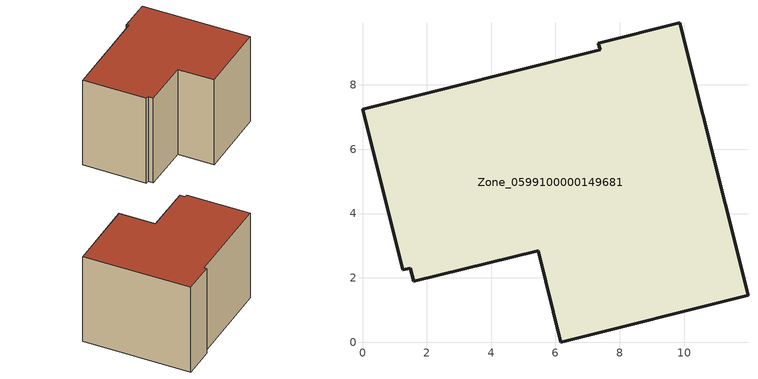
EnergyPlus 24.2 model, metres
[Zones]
Zone_0599100000149681
 floor ground (C_G): 7.39,9.1 7.34,9.3 9.86,9.93 11.99,1.46 6.17,0 5.46,2.84 1.6,1.9 1.49,2.3 1.25,2.26 0,7.25 z0
 wall outside (C_F): 7.34,9.3 7.39,9.1 0,7.25 1.25,2.26 1.49,2.3 1.6,1.9 5.46,2.84 6.17,0 11.99,1.46 9.86,9.93 7.34,9.3 z0:7.52
 roof outside (C_R): 1.49,2.3 1.6,1.9 5.46,2.84 6.17,0 11.99,1.46 9.86,9.93 7.34,9.3 7.39,9.1 0,7.25 1.25,2.26 z7.52
[BUILDING]
Pand.0599100000149681: North Axis=0; Terrain=City; Loads Convergence Tolerance Value=0.04; Temperature Convergence Tolerance Value=0.4; Solar Distribution=FullExterior; Maximum Number of Warmup Days=25; Minimum Number of Warmup Days=1
[Site:Location]
Rotterdam.The.Hague.AP_ZH_NLD Design_Conditions: Latitude=51.96; Longitude=4.45; Time Zone=1; Elevation=-4.5
[SITE:GROUNDTEMPERATURE:BUILDINGSURFACE]
18, 18, 18, 18, 18, 18, 18, 18, 18, 18, 18, 18
[MATERIAL] Thermal Absorptance=0.9; Solar Absorptance=0.7; Visible Absorptance=0.7
Name | Roughness | Thickness | Conductivity | Density | Specific Heat
G.TC.1975-1991 | MediumSmooth | 0.15 | 0.288461 | 540 | 1210
F.TC.1975-1991 | Rough | 0.3 | 0.230769 | 1920 | 840
R.TC.1975-1991 | MediumRough | 0.2 | 0.153846 | 1500 | 1000
[CONSTRUCTION]
C_G: G.TC.1975-1991
C_F: F.TC.1975-1991
C_R: R.TC.1975-1991
[ZONE]
Zone_0599100000149681: Type=1; Multiplier=1; Ceiling Height=Autocalculate; Volume=Autocalculate; Floor Area=autocalculate; Part of Total Floor Area=Yes
[ZONEINFILTRATION:DESIGNFLOWRATE]
Infil_Zone_0599100000149681: Zone or ZoneList or Space or SpaceList=Zone_0599100000149681; Schedule=AlwaysOn; Design Flow Rate Calculation Method=Flow/Area; Flow Rate per Floor Area=0.003; Constant Term Coefficient=1; Temperature Term Coefficient=0; Velocity Term Coefficient=0; Velocity Squared Term Coefficient=0
[HVACTEMPLATE:ZONE:IDEALLOADSAIRSYSTEM]
Zone_0599100000149681: Maximum Heating Supply Air Temperature=50; Minimum Cooling Supply Air Temperature=13; Maximum Heating Supply Air Humidity Ratio=0.0156; Minimum Cooling Supply Air Humidity Ratio=0.0077; Heating Limit=NoLimit; Cooling Limit=NoLimit; Dehumidification Control Type=ConstantSensibleHeatRatio; Cooling Sensible Heat Ratio=0.7; Dehumidification Setpoint=60; Humidification Control Type=None; Humidification Setpoint=30; Outdoor Air Method=None; Outdoor Air Flow Rate per Person=0.00944; Outdoor Air Flow Rate per Zone Floor Area=0; Outdoor Air Flow Rate per Zone=0; Demand Controlled Ventilation Type=None; Outdoor Air Economizer Type=NoEconomizer; Heat Recovery Type=None; Sensible Heat Recovery Effectiveness=0.7; Latent Heat Recovery Effectiveness=0.65
[ZONECONTROL:THERMOSTAT]
ThermostatControl_Zone_0599100000149681: Zone or ZoneList=Zone_0599100000149681; Control Type Schedule=DualSetpointControlType; Control 1=Thermostat_Zone_0599100000149681; Temperature Difference Between Cutout And Setpoint=0
[THERMOSTATSETPOINT:DUALSETPOINT]
Thermostat_Zone_0599100000149681: Heating Setpoint Temperature Schedule=HeatingSetpoint_Zone_0599100000149681; Cooling Setpoint Temperature Schedule=CoolingSetpoint_Zone_0599100000149681
[SCHEDULE:COMPACT]
HeatingSetpoint_Zone_0599100000149681: Through: 12/31, For: AllDays, Until: 24:00, 21
CoolingSetpoint_Zone_0599100000149681: Through: 12/31, For: AllDays, Until: 24:00, 24
DualSetpointControlType: Through: 12/31, For: AllDays, Until: 24:00, 4
AlwaysOn: Through: 12/31, For: AllDays, Until: 24:00, 1
